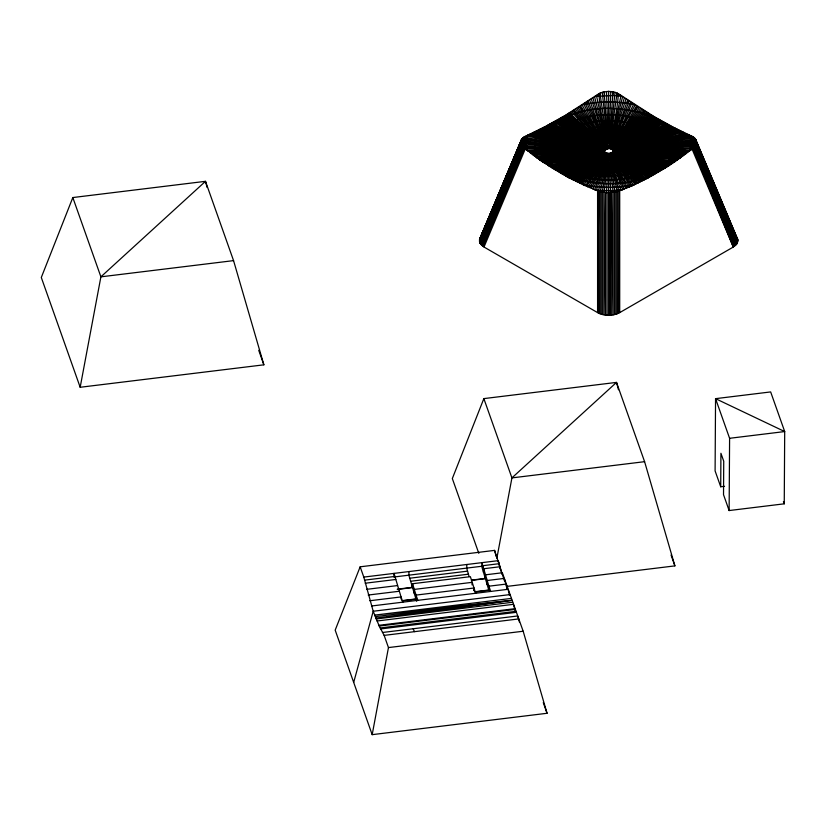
<?xml version="1.0" encoding="UTF-8"?>
<svg xmlns="http://www.w3.org/2000/svg" width="826" height="826" viewBox="0 0 826 826"><rect width="100%" height="100%" fill="white"/><g stroke="black" fill="none" stroke-linecap="round" stroke-linejoin="round"><path stroke-width="1.24" d="M737.886 240.645L696.38 141.989L665.322 147.255L639.262 149.888L613.026 150.879L612.097 149.382L610.125 148.556L605.551 149.145L604.322 150.569L604.735 152.077L606.676 153.192L609.505 153.419L612.097 152.49L613.026 150.879L656.608 146.945L673.871 144.189L695.75 139.48L737.814 239.757L736.699 244.104L733.302 247.036L619.717 312.61C613.326 316.017 605.313 316.09 598.726 313.209L598.561 190.31L607.038 158.282L613.078 157.9L618.375 155.856L621.389 152.603L621.389 148.917L619.748 146.708L616.981 144.901L609.619 143.197L601.627 144.354L598.292 146.099L596.289 148.205L595.577 151.509L597.559 154.813L601.627 157.167L607.038 158.282L596.269 190.393L567.896 177.26L541.206 160.915L523.374 147.41L521.082 143.259L521.557 139.48L524.262 136.817L545.119 126.626L565.5 115.248L598.705 93.834L602.66 92.171L608.648 91.345L614.637 92.171L618.591 93.834L654.171 116.642L673.469 127.297L693.045 136.817L695.265 138.727L696.308 141.122L696.101 143.786L692.095 149.103L669.669 165.21L646.965 178.55L632.293 185.685L617.342 191.632L606.501 192.582L596.269 190.393L612.696 190.61L622.567 189.794M605.592 315.078L605.613 192.53L604.105 314.871L604.105 192.386L607.575 163.021C634.915 164.684 639.159 138.427 609.722 137.797C582.382 136.135 578.138 162.402 607.575 163.021M607.12 315.212L607.12 192.613M616.02 314.19L616.02 191.931M678.817 130.033L678.807 131.262C684.165 139.945 683.577 151.519 677.712 159.8M538.48 159.026L538.49 158.024C533.142 149.341 533.72 137.766 539.585 129.486M608.648 192.644L610.187 315.212L610.796 192.582L608.968 158.344M720.716 486.772L720.922 453.278L723.731 461.207L723.524 494.691L729.131 510.551L784.246 503.819L784.7 431.564L770.658 391.927L715.553 398.659L715.099 470.913L720.716 486.772L724.536 486.297M729.131 510.551L729.595 438.296L715.553 398.659L784.7 431.564L729.595 438.296M598.726 191.281L597.58 312.6L598.726 313.209M401.023 598.964L401.054 596.93L394.043 573.389L393.899 575.805M475.683 593.264L470.376 576.662L412.535 583.734L416.056 595.092L416.707 601.266M473.876 590.063L473.907 588.019L416.056 595.092L415.994 599.17L402.241 600.853M488.847 590.27L488.909 586.192L481.899 562.651L481.692 566.275L488.847 590.27L475.095 591.953M608.865 148.412L610.796 91.459M609.619 143.197L612.933 91.769M414.156 593.274L414.291 589.413L472.142 582.34L472.049 584.911M473.814 590.59L473.907 588.019M504.583 581.174L494.588 550.384L360.157 566.812L335.18 630.145L372.185 734.655L547.049 713.282L523.178 631.24L502.332 572.759L485.389 574.834L485.254 578.685L471.501 580.368M487.02 584.364L487.154 580.513L504.283 578.417L507.04 588.701L506.235 584.075L488.909 586.192L488.775 590.043L475.022 591.726M608.648 158.344L608.865 153.46M608.328 158.344L606.501 192.582M409.046 571.561L408.839 575.175L415.922 598.953L402.169 600.636M466.897 564.488L466.69 568.102L469.127 576.631M482.57 569.32L482.776 565.696L499.234 563.683M483.437 572.356L483.644 568.742L500.267 566.708M485.389 574.834L485.182 578.448L471.429 580.131M527.866 135.123C525.512 139.862 525.543 146.512 527.948 151.261L561.339 153.047L587.09 152.573M689.431 151.199L690.464 148.907L691.083 143.074L690.464 137.25L689.349 135.092L655.958 143.569L630.207 148.246M604.911 162.856L594.648 189.763L598.561 190.31L597.58 190.899L597.58 312.6L483.995 247.026L480.082 243.267L479.71 238.869L521.557 139.48C545.769 145.552 570.642 148.804 595.536 150.394M615.029 92.306L610.259 137.818M631.973 102.847L623.713 121.99L610.125 148.556L621.895 127.803L633.542 104.479L634.905 104.768M609.185 148.432L617.063 93.07M604.364 192.406L604.601 190.61M594.73 96.518L612.696 95.537L613.191 91.81M607.688 158.324L602.278 192.117M607.038 143.239C604.188 126.801 599.893 110.261 598.933 93.71M372.185 734.655L388.457 647.574L384.142 635.38L379.217 626.056L373.207 611.25L363.791 577.085L360.157 566.812M610.579 143.259L609.609 148.474L618.199 127.163L627.677 99.977M80.174 387.27L100.896 276.834L72.822 197.548L205.488 181.328L233.562 260.624L263.866 364.824L80.174 387.27L41.3 277.484L72.822 197.548M496.86 558.221L511.924 477.893L483.85 398.607L616.516 382.397L644.6 461.682L674.894 565.882L506.514 586.46M606.501 162.98L600.234 191.694M610.259 143.239C613.109 126.801 617.404 110.261 618.364 93.71M585.324 185.829L596.31 170.745L607.275 153.337L597.229 170.91L586.501 186.346M607.358 158.303L608.432 153.46M612.696 95.537L616.733 95.713L617.321 93.173M611.86 137.921L621.038 95.465L616.733 95.713M624.373 97.757L611.209 143.321M353.683 682.4L373.207 611.25L509.941 594.596M610.899 143.29L622.649 96.58L618.736 95.837L619.717 94.536M626.046 98.893L611.529 143.363M606.408 158.231L608.112 153.45M629.257 101.04L612.149 143.456M606.088 158.2L599.284 175.494L592.923 189.061M607.585 153.388L600.037 171.333L591.251 188.369M483.85 398.607L452.328 478.553L478.812 553.348M630.796 102.063L612.458 143.507M595.525 150.58L604.271 151.003C576.569 151.705 548.867 149.227 521.557 144.715L480.082 243.267L521.196 143.745L479.483 241.522L520.989 142.795M595.515 150.766L560.637 148.308L520.927 141.989L479.483 239.757L521.206 140.275M521.557 139.48L480.598 237.176L492.792 209.277M479.71 242.41L521.196 143.745M480.082 243.267L521.495 144.56L526.317 145.407M479.483 239.757L522.032 138.727L481.259 236.391L493.731 206.758M479.41 240.634L520.927 141.989M494.722 204.383L502.704 185.427M503.695 183.052L505.192 179.5M506.193 177.136L520.153 143.951M521.154 141.576L522.651 138.025M480.598 244.104L522.032 145.634M481.259 244.899L522.651 146.543M482.054 245.663L523.374 147.41L560.864 151.024L595.577 151.509M482.962 246.365L524.242 148.288L552.398 151.261L586.935 151.953M483.995 247.026L525.202 149.103L526.833 148.907L526.43 150.084L552.584 152.056L578.376 152.48L595.66 151.87M479.483 241.522L521.082 143.259L551.995 148.06L586.78 150.724M497.304 198.674L498.305 196.32M501.31 189.247L502.817 185.716M503.819 183.362L505.326 179.82M517.861 150.363L519.358 146.821M632.293 103.054L631.828 104.138C615.525 101.082 598.602 101.257 582.392 104.768M479.71 238.869L480.082 238.022M605.458 158.117L596.981 175.195L589.619 187.688M600.574 190.445L599.955 191.632L599.955 313.735M605.148 158.065L595.845 175.029L588.04 187.017M635.215 104.964L613.377 143.683M636.588 105.852L623.702 128.206L610.517 148.649L627.182 129.166L641.926 109.228M639.303 107.576L625.458 128.66L614.265 143.91M640.625 108.412L626.325 128.908L610.517 148.649M626.604 103.26L628.441 100.493M604.229 157.9L589.558 178.065L583.755 184.807L582.392 184.518M613.966 143.827L624.58 128.433L637.961 106.719L633.635 111.2C604.725 105.078 568.701 107.7 548.319 131.613C531.552 155.288 561.948 177.962 583.662 180.873C612.572 186.996 648.596 184.384 668.977 160.461C685.756 136.786 655.359 114.112 633.635 111.2L637.744 106.585M603.92 157.838L591.364 174.172L582.093 184.374M643.217 110.023L628.028 129.434L615.122 144.168M606.976 153.275L593.605 170.156L580.709 183.723M615.401 144.261L628.865 129.713L644.476 110.808M606.676 153.192L591.839 169.712L577.993 182.422M645.726 111.582L629.691 130.002L610.899 148.773M603.331 157.694L592.717 169.939L579.336 183.073L583.662 180.873L579.553 183.176M585.004 185.685L585.469 185.148C601.772 188.204 618.695 188.029 634.905 184.518M615.948 144.457L630.496 130.302L646.965 112.336M616.206 144.56L631.291 130.622L648.183 113.079M602.743 157.529L590.972 169.464L576.672 181.772M649.401 113.812L632.076 130.952L611.343 148.948L632.84 131.282L650.599 114.535M602.464 157.446L590.115 169.206L575.371 181.121M651.797 115.248L633.594 131.633L616.981 144.901M652.984 115.95L634.337 131.995L617.228 145.025M654.171 116.642L635.06 132.366L611.746 149.145L637.125 133.533L657.692 118.686M642.225 113.699L645.127 111.211M664.3 122.393L647.904 132.346L619.386 146.398M655.348 117.323L635.762 132.738L617.703 145.273M601.627 157.167L587.606 168.37L571.571 179.19M656.525 118.004L636.454 133.131L617.931 145.397M601.349 157.064L586.801 168.06L570.332 178.55M644.93 114.69L647.501 112.666M646.252 115.217L648.689 113.379M619.913 146.863C636.206 140.193 652.974 133.853 667.79 124.292M658.869 119.357L637.786 133.936L618.375 145.665M600.822 156.847L585.221 167.42L567.896 177.26M660.046 120.018L638.426 134.359L612.097 149.382L640.233 135.66L663.598 122.011M574.08 180.481L589.268 168.938L606.305 153.068L588.432 168.659L572.821 179.841M661.223 120.689L639.045 134.783L618.798 145.954M587.462 186.759L588.938 185.757M600.574 156.734L584.457 167.079L566.698 176.609M662.411 121.35L639.654 135.216L619.004 146.099M604.281 150.755L607.905 148.443L600.977 126.915L592.923 97.757M600.068 156.506L582.96 166.377L564.313 175.298M664.785 122.661L662.039 124.323L665.457 123.033M674.976 128.082C655.648 138.675 633.831 143.91 612.768 150.084L645.984 142.062L680.211 130.725M665.993 123.322L641.348 136.569L619.572 146.553M569.114 177.9L586.006 167.75L606.036 152.965L583.703 166.738L565.5 175.948M692.095 136.331L664.899 143.259L630.362 148.866M667.202 123.983L641.874 137.033L612.407 149.64M599.593 156.248L581.535 165.623L561.948 173.966M664.662 126.657L668.43 124.633M621.586 149.465L612.923 150.384L654.925 140.916L682.555 131.861M599.366 156.124L580.843 165.241L560.782 173.284M669.669 125.294L642.865 137.994L620.078 147.028M605.406 152.634L579.511 164.426L558.428 171.911M670.918 125.965L643.33 138.479L620.233 147.183M672.178 126.626L643.774 138.974L612.562 149.805M673.469 127.297L644.197 139.48L620.522 147.524M598.705 155.711L578.871 164.013L557.251 171.219M598.499 155.567L578.252 163.589L556.074 170.507M676.091 128.66L668.977 131.613L674.77 127.978L644.6 139.986L620.656 147.689M598.292 155.422L577.653 163.156L554.886 169.795M677.423 129.331L653.449 138.334L620.904 148.03M563.136 174.627L582.237 166.005L605.634 152.769L580.172 164.839L559.605 172.603M605.2 152.49L577.064 162.712L553.699 169.062M552.997 168.628L576.496 162.257L597.91 155.123M572.17 179.5L575.072 178.375M680.521 130.869L678.807 131.262L678.218 130.271L653.862 138.974L621.018 148.205M681.646 131.417L654.595 140.265L621.214 148.556M679.86 133.265L683.102 132.129M569.795 178.261L572.366 177.383M597.735 154.978L575.949 161.793L551.303 167.564M684.609 132.852L655.225 141.576L621.389 148.917M549.507 166.418L582.392 158.974L604.952 152.294M597.559 154.813L575.423 161.328L550.095 166.79M568.618 177.642L571.045 176.867M686.138 133.585L655.493 142.237L621.462 149.103M621.72 150.022L656.433 145.593L693.912 137.384L694.903 139.759M687.728 134.328L655.741 142.898L621.524 149.279M548.33 165.665L574.431 160.378L597.219 154.503M604.735 152.077L573.967 159.883L546.389 164.395M630.362 151.953L664.899 151.261L693.2 148.143L734.335 246.375L693.923 147.41C667.129 150.931 640.026 152.665 613.026 151.065M690.691 138.407L694.067 137.529M695.089 138.531L665.167 144.849L630.465 149.485M596.919 154.173L573.523 159.387L545.119 163.558M690.98 140.74L695.802 139.615M596.775 154.008L573.099 158.891L543.828 162.701M696.215 140.781L665.312 146.46L630.517 150.105M604.601 151.901L572.315 157.869L541.206 160.915M596.64 153.832L564.757 159.542L542.527 161.824L548.319 160.461L542.331 161.679M552.511 168.318L555.258 167.75L551.84 167.895M596.393 153.491L571.964 157.353L539.874 160.007M621.761 151.137L656.608 149.671L695.802 144.56M548.867 166.005L552.635 165.417M596.176 153.14L563.053 157.002L537.086 158.024M690.691 147.74L694.067 147.234M690.98 145.407L695.75 144.715L737.215 243.267L696.101 143.786L737.587 242.41M547.638 165.21L551.83 164.622M596.083 152.965L562.702 156.351L535.651 156.992M375.82 618.106L511.965 600.326L374.674 615.112L511.294 598.416M621.121 153.14L654.244 157.002L680.521 157.807M693.2 136.92L690.464 137.25L690.866 135.784L656.143 144.24L612.995 150.631M233.562 260.624L100.896 276.834L205.488 181.328L207.109 187.471M644.6 461.682L511.924 477.893L616.516 382.397L618.467 389.769M363.791 577.085L498.212 560.658L502.022 574.256M364.503 580.151L394.911 576.434M393.837 577.013L481.692 566.275M365.216 583.218L395.788 579.48M409.717 578.221L467.557 571.148M410.584 581.267L468.435 574.194M366.651 589.341L397.523 585.572M397.316 589.186L412.329 587.348L412.535 583.734L412.401 587.596L397.389 589.423M368.22 595.04L399.288 591.251M369.79 600.75L401.054 596.93L402.83 602.175M371.504 605.995L508.073 589.31L509.528 595.453M512.647 602.237L376.14 618.973L511.965 600.326L375.252 616.609M377.017 620.997L513.411 604.333L515.517 611.508L515.248 609.402L379.217 626.056M378.897 625.313L514.99 608.679M380.187 627.966L515.982 611.343M380.662 628.937L516.343 612.324M382.448 632.499L517.685 615.969L519.43 622.102M384.142 635.38L518.8 618.922M691.021 149.96L656.143 152.376L621.637 151.87M388.457 647.574L523.178 631.24M604.353 151.426L570.281 154.163L531.159 153.677M678.941 158.933L645.674 156.837L612.696 151.901L644.6 158.386L674.77 161.824C656.907 158.582 638.539 157.921 620.78 153.667M534.742 156.331L570.745 155.236L604.487 151.726L588.05 154.668L563.446 157.652L539.079 159.015L538.49 158.024L536.786 157.807M595.907 152.603L562.072 155.04L532.698 154.823M689.245 151.344L655.958 153.047L630.207 152.573M595.773 152.242L561.556 153.719L529.58 152.49M687.728 152.49L647.223 153.615L612.964 151.364M633.759 104.014L631.828 104.138L633.542 104.479M595.618 151.685L604.291 151.189M686.138 153.677L655.493 154.379L621.462 152.418M633.759 185.034L631.828 185.148L629.133 181.834L612.768 157.962M630.517 150.724L665.312 148.06L696.215 143.259L737.814 241.533L696.308 142.795M684.609 154.823L646.799 154.699L612.892 151.55L646.552 155.236L683.102 155.918M630.465 151.344L665.167 149.671L695.089 145.892L736.038 244.899L694.604 146.594M681.646 156.992L654.595 156.351L621.214 152.965M678.807 158.024L680.211 158.024M586.832 151.344L552.129 149.671L522.208 145.892M534.195 155.918L537.437 156.021M665.457 167.895C649.649 165.964 634.43 160.254 619.386 155.123M677.444 159.986L645.333 157.353L620.904 153.491M583.538 185.034L585.469 185.148L583.755 184.807M676.091 160.915L668.977 160.461L674.976 161.679M586.78 150.105L551.995 146.46L521.082 140.781M673.469 162.701L644.197 158.891L620.522 154.008M586.832 149.485L552.129 144.849L522.208 138.531M672.178 163.558L643.774 159.387L620.378 154.173M595.618 149.836L560.999 144.911L524.097 136.92M670.918 164.395L643.33 159.883L612.562 152.077M690.464 148.907L692.095 149.103L733.302 247.036L693.2 148.143M620.078 154.503L642.865 160.378L669.669 165.21M587.007 148.556L561.153 144.24L526.43 135.784L526.833 137.25L525.202 136.331M523.23 147.234L526.616 147.74M595.773 149.279L561.556 142.898L529.58 134.328M619.913 154.658L642.38 160.853L668.43 166.005M595.835 149.103L561.804 142.237L531.159 133.585M604.374 150.384L570.508 143.672L532.698 132.852M667.202 166.79L641.874 161.328L612.407 152.232M604.487 150.146L571.014 142.599L535.651 131.417M665.993 167.564L641.348 161.793L619.572 154.978M595.99 148.742L562.372 140.916L534.195 132.129M664.785 168.318L662.039 167.75L664.3 168.628M663.598 169.062L640.233 162.712L612.097 152.49L638.426 164.013L660.046 171.219M536.786 130.869L571.313 142.062L596.176 148.381M521.495 139.615L526.317 140.74M523.23 137.529C549.765 144.385 576.94 148.979 604.322 150.569L561.339 143.569L528.051 135.041M662.411 169.795L639.654 163.156L619.004 155.422M596.289 148.205L563.446 138.974L539.079 130.271M604.601 149.971L572.315 140.492L541.206 128.66M661.223 170.507L639.045 163.589L618.798 155.567M596.393 148.03L563.848 138.334L539.874 129.331M665.467 164.622L668.967 165.665M596.64 147.689L572.697 139.986L542.527 127.978L548.319 131.613L542.331 128.082M658.869 171.911L637.786 164.426L611.746 152.727L635.762 165.623L655.348 173.966M604.735 149.805L573.523 138.974L545.119 126.626M523.374 137.395L526.616 138.407M664.662 165.417L667.79 166.418M596.775 147.524L573.099 139.48L543.828 127.297M648.689 177.642L636.299 170.972L616.206 156.961M657.692 172.603L637.125 164.839L618.158 155.99M604.89 149.64L574.431 137.994L547.638 125.294M656.525 173.284L636.454 165.241L617.931 156.124M597.064 147.183L573.967 138.479L546.389 125.965M551.84 123.033L597.91 146.398M537.086 130.725L538.49 131.262L538.48 130.033M610.992 153.068C621.596 162.701 632.303 172.995 645.127 179.5M597.384 146.863L574.917 137.508L548.867 124.633M654.171 174.627L635.06 166.005L617.466 156.382M597.559 146.708L575.423 137.033L550.095 123.983M652.984 175.298L634.337 166.377L617.228 156.506M651.797 175.948L633.594 166.738L611.508 152.851M650.599 176.609L632.84 167.079L611.261 152.965L630.496 168.06L646.965 178.55M598.107 146.243L577.064 135.66L553.699 122.011M533.42 132.501L536.972 134.277M649.401 177.26L632.076 167.42L616.475 156.847M598.499 145.954L578.252 134.783L556.074 120.689M648.183 177.9L646.252 176.867L647.501 178.261M598.705 145.81L578.871 134.359L557.251 120.018M637.744 183.176C626.273 175.959 618.746 163.754 610.424 153.244L622.804 170.362L635.215 184.374M605.334 149.289L579.511 133.936L558.428 119.357M551.303 123.322L575.949 136.569L605.128 149.434L577.653 135.216L554.886 121.35M599.139 145.531L580.172 133.533L559.605 118.686M552.511 122.661L555.258 124.323L552.997 122.393M645.726 179.19L629.691 168.37L615.68 157.167M599.366 145.397L580.843 133.131L560.782 118.004M642.225 178.375L644.476 179.841M605.551 149.145L581.535 132.738L561.948 117.323M612.149 158.065C617.611 167.792 622.215 178.643 629.835 186.759M643.217 180.481L628.028 168.938L615.122 157.353M548.33 124.922L551.83 127.452M600.068 145.025L582.96 131.995L564.313 115.95M641.926 181.121L627.182 169.206L610.713 153.161M568.618 113.379L601.091 144.56M549.507 124.292L552.635 126.657M600.316 144.901L583.703 131.633L565.5 115.248M569.795 112.666L591.643 135.196L606.305 148.804M640.625 181.772L626.325 169.464L614.554 157.529M606.036 148.907L585.221 130.952L567.896 113.812M639.303 182.422L625.458 169.712L614.265 157.611M563.136 116.642L582.237 132.366L605.788 149.021L584.457 131.282L566.698 114.535M573.368 110.467L576.465 113.234L602.175 144.168M735.254 235.627L736.038 236.391L718.083 193.718M636.588 183.723L633.635 180.873L637.961 183.073L624.58 169.939L613.966 157.694M601.627 144.354L587.606 130.002L571.571 111.582M569.114 113.079L571.045 115.217M579.553 106.585L583.662 111.2L603.62 143.755M633.542 184.807L624.828 174.41L613.078 157.9M570.332 112.336L572.366 114.69M602.464 144.075L590.115 129.166L575.371 109.228M632.293 185.685L631.828 185.148L631.973 185.829M630.796 186.346L620.068 170.91L609.815 153.378M572.821 110.808L588.432 129.713L606.583 148.711L590.972 128.908L576.672 108.412M603.032 143.91L591.839 128.66L577.993 107.576M597.58 94.536L598.561 95.837M574.08 110.023L576.465 113.234M628.359 185.757L629.257 187.017M603.331 143.827L582.185 111.572L579.336 106.719L583.662 111.2L580.709 105.852M587.462 101.422L588.938 103.529L605.148 143.456M677.712 129.486L678.218 130.271M627.677 187.688L620.316 175.195L611.839 158.117M539.079 159.015L539.585 159.8M607.275 148.535L595.401 127.803L583.672 103.931M606.976 148.597L594.493 127.999L582.113 104.954M736.699 237.186L737.587 238.879M626.046 188.369L619.17 175.36L611.529 158.158M604.529 143.559L585.004 103.054M610.796 162.98L617.342 191.632L617.342 313.735M624.373 189.061L616.32 171.447L609.505 153.419M604.838 143.507L586.501 102.063M622.763 189.722L612.386 162.856M413.103 628.751L414.507 631.663M695.265 138.727L737.814 239.757M694.645 138.025L714.593 185.427M715.595 187.801L717.092 191.353M695.265 145.634L736.699 244.104M693.923 147.41L735.254 245.663M607.585 148.484L599.098 127.163L589.619 99.977M693.045 148.298L733.302 247.036M423.676 610.837L424.068 611.798M605.768 143.363L591.251 98.893M588.04 101.04L588.938 103.529M783.44 501.547L784.246 503.819M671.053 555.031L674.894 565.882M543.271 702.627L547.049 713.282M258.744 350.348L263.866 364.824M488.909 586.192L490.685 591.437M416.056 595.092L417.832 600.337M606.408 143.29L594.534 96.663M609.722 163.021L613.191 192.386L613.191 314.871L611.684 192.53L611.705 315.088M610.579 158.262L615.69 175.731L621.038 190.393L618.736 190.31L610.259 158.282M616.733 190.445L617.063 191.694M494.588 550.384L496.23 556.59M498.212 560.658L500.329 569.29M599.955 93.183L606.501 137.839M605.437 137.921L596.434 95.351M615.029 192.117L609.185 153.45M607.358 143.218L608.328 148.412M604.105 91.81L608.008 143.187M612.696 190.61L612.933 192.406M600.234 93.07L600.574 95.713M607.688 143.197L602.278 92.306M585.324 102.847L585.469 104.138M604.364 91.769L604.601 95.537M608.112 137.787L606.501 91.459M610.032 192.613L610.187 315.212M619.717 312.61L619.717 190.899L618.736 190.31L618.571 313.209M614.637 192.179L614.637 314.572M608.648 91.345L608.648 143.177M608.648 163.042L608.648 315.253M602.66 192.179L602.66 314.572M601.276 191.931L601.276 314.19M551.995 146.46C554.205 172.014 585.975 179.479 607.255 179.975C629.102 179.965 660.852 173.491 665.312 148.06C663.092 122.506 631.322 115.041 610.042 114.546C588.195 114.556 556.445 121.03 551.995 146.46M560.648 147.627C562.527 169.278 589.434 175.608 607.471 176.021C625.974 176.01 652.87 170.528 656.649 148.99C654.77 127.338 627.863 121.009 609.825 120.596C591.323 120.606 564.426 126.089 560.648 147.627M569.341 148.628C574.813 180.027 640.718 180.006 647.966 149.743C642.483 118.345 576.579 118.355 569.341 148.628M578.045 149.454C583.146 174.049 632.788 174.018 639.252 150.322C634.151 125.728 584.509 125.748 578.045 149.454"/></g></svg>
